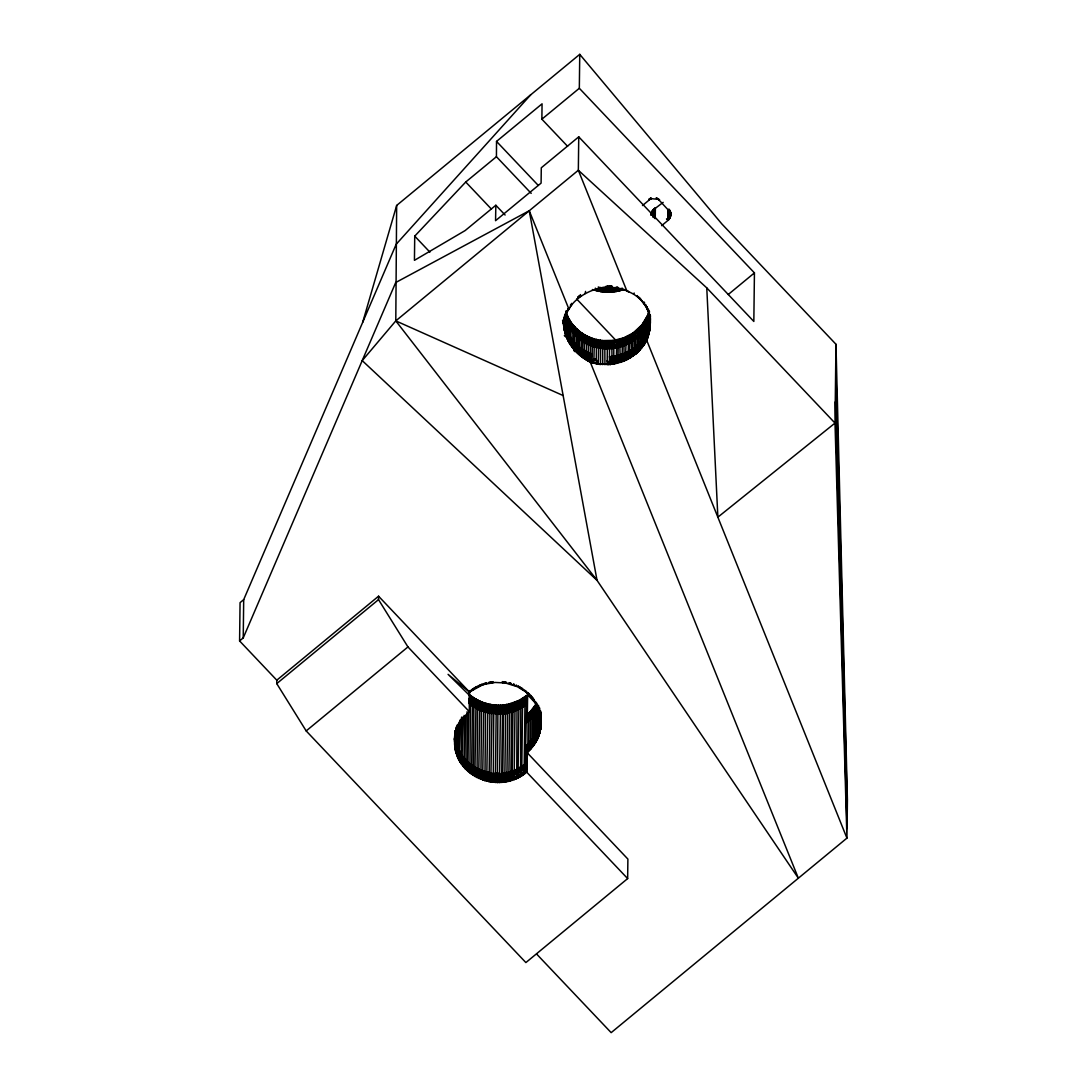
<?xml version="1.0" encoding="UTF-8"?>
<svg xmlns="http://www.w3.org/2000/svg" width="1087" height="1087" viewBox="0 0 1087 1087"><rect width="100%" height="100%" fill="white"/><g stroke="black" fill="none" stroke-linecap="round" stroke-linejoin="round"><path stroke-width="1.5" d="M532.535 712.379L531.733 710.124L530.796 712.08L529.192 712.746L529.654 715.491L530.062 711.903L536.72 703.112M565.77 311.276C569.887 325.366 582.319 336.168 596.45 339.497L596.301 359.403L598.38 363.846L610.174 364.525L624.196 361.02L636.629 353.329L645.162 343.125L645.977 334.239L649.51 324.619L650.339 316.059M592.401 289.55L602.062 291.9L611.071 292.186L618.883 291.003L618.883 288.177M634.659 347.582L634.332 355.204L635.841 346.644L643.884 337.758L644.89 342.989L645.705 342.174L646.154 320.325L649.184 312.703L641.846 324.904L633.164 332.921L632.851 356.278L632.145 355.3L633.055 348.764L634.659 347.582L635.759 354.063L642.933 345.965L643.884 337.758L645.977 334.239L646.697 340.245L846.936 838.118L611.166 1032.65L536.652 954.073M454.651 737.04L454.638 739.799L454.774 736.198L454.787 741.47L454.923 737.638C450.534 775.969 499.368 796.037 526.679 772.137L527.766 744.215L535.837 734.513L540.334 723.29C541.815 734.608 535.225 745.465 526.923 752.625L526.679 772.137L627.647 878.581L525.877 962.566L306.181 730.926L276.75 683.614L276.791 680.19L239.588 640.936L240.064 602.646L243.692 599.644L396.184 244.249L530.66 94.854M540.769 716.51L540.484 729.921L541.244 716.809M600.894 364.539C580.023 362.433 561.232 340.679 564.235 319.225M566.232 335.339L564.357 335.625L566.395 337.092L566.653 330.312L572.591 340.503L572.645 347.704L573.053 324.945L574.018 328.084L575.05 327.214L574.588 351.536L573.678 348.981L574.045 326.1L575.73 329.918L575.05 327.214L573.95 334.049L567.523 324.184L567.4 315.719L566.979 338.451L566.653 330.312L564.044 318.464L564.398 330.285L564.479 317.703L563.895 324.035L562.862 322.459L563.949 326.752M602.741 288.422L603.72 292.077L603.733 287.824M650.339 321.453L650.339 318.505L649.999 325.556L649.904 322.608C651.426 324.048 646.683 347.46 644.931 340.014L644.591 344.063L643.844 341.739C645.053 345.313 640.977 347.242 642.933 345.965M612.524 286.397C591.939 286.859 568.474 298.776 564.167 320.814L564.139 318.26L563.963 322.717L562.577 320.189L563.895 324.035M570.96 324.171L571.218 322.513L570.743 345.123L570.24 337.255L569.656 342.405L569.873 343.805L570.349 321.222L571.477 330.964L572.115 323.749L572.754 326.589M575.023 329.198L574.534 327.649L574.955 335.163C589.575 350.884 615.745 353.221 633.15 340.802L634.047 334.266L633.164 332.921L623.816 337.826L613.87 340.394L613.734 362.243L614.821 363.86L615.949 355.911L624.087 353.56L633.055 348.764L633.816 352.147M650.311 323.437L649.523 331.481L649.415 313.695C649.523 322.921 643.952 331.209 637.485 337.35L636.928 352.609L636.547 351.957L641.425 346.957M661.603 225.688L668.573 219.9L669.144 210.973L657.54 198.377L658.355 199.614M456.255 728.263L455.657 751.294L454.611 739.486L457.301 724.934M538.119 734.472L538.391 736.959L537.766 730.858L537.399 739.214L536.856 732.706L535.633 742.475L535.837 734.513C532.236 751.715 541.177 733.562 538.568 728.997L537.916 738.087L538.269 705.395M541.163 722.937L541.095 725.138L541.19 718.222M541.231 716.428L541.149 723.956L541.122 722.135M455.997 730.233L456.01 727.244M531.203 193.364L496.433 156.705L496.528 141.405L542.06 103.836L541.87 119.19L567.591 146.31M502.724 779.95L501.637 782.314L502.574 705.028L503.607 707.202L502.724 779.95L503.757 782.096L504.884 772.857L506.963 772.49L507.969 781.349L506.882 779.311L507.765 706.564L506.814 704.485C493.634 706.863 479.408 703.207 469.271 694.362L470.454 697.65L469.91 772.966L469.652 763.577L462.342 755.995L456.662 745.206L456.2 753.25L456.866 728.317M541.149 721.591L541.054 718.589L541.149 721.591L541.122 719.54M541.177 720.98L541.177 722.773L541.177 721.469M635.433 333.206L636.044 330.747L635.175 354.077L634.618 331.861L635.433 333.206L634.754 339.633L633.15 340.802L632.362 337.405L633.164 332.921M658.627 199.098L658.613 199.981L659.524 199.505L659.062 200.348M670.516 216.259L670.557 212.196L670.353 216.965L668.573 219.9M454.801 737.543L455.507 730.668M594.412 338.954L595.431 343.234L594.344 346.916L593.366 342.622L594.412 338.954L593.801 363.289L592.13 360.177L594.195 358.846L596.301 359.403M650.311 321.385L650.298 322.649L650.189 319.333L650.23 326.168L650.379 315.325M650.325 322.418L650.08 327.934L650.135 315.325M455.317 731.143L454.896 747.353L454.774 736.198M455.086 735.6L455.14 731.089M459.366 722.013L458.456 758.916L458.13 748.889L457.6 757.055L458.442 723.562M460.412 720.423L459.407 760.723L459.027 750.709L458.51 754.351M652.771 217.101L652.839 210.199L663.179 202.359M653.11 210.81L651.847 215.375L651.887 211.639L654.007 208.921L653.966 212.726L652.798 213.962L653.11 210.81C650.434 217.713 653.586 206.53 653.355 213.324L654.659 208.351L653.966 212.726L653.396 209.546L653.328 216.449M653.912 217.4L654.007 208.921M654.551 218.405L654.659 208.351M239.588 640.936L243.23 637.933L243.692 599.644M456.893 726.741L457.287 727.91L462.315 719.023L469.38 711.713L407.951 646.942L378.521 599.63L378.561 596.206L276.791 680.19M835.971 344.266L835.006 423.088L846.936 838.118L847.412 799.828L835.971 344.266L721.985 224.085L579.751 54.35L396.66 205.443L395.79 320.882L597.035 580.363L798.361 878.201L590.336 362.256L590.458 337.581L592.361 340.299L592.062 362.813L600.554 364.213L600.595 340.326L596.45 339.497L595.459 341.25M496.433 156.705L465.739 182.018L414.731 236.137L414.432 260.337L465.141 230.566L495.835 205.253L505.102 215.022M454.638 735.804L454.665 745.369M454.842 744.459L455.005 730.885M454.896 747.353L454.923 737.638M455.657 751.294L455.725 731.388M457.6 757.055L457.613 725.097M462.804 717.148L461.567 764.161L461.581 717.135M465.521 715.3L464.91 766.022L464.04 767.354L464.135 715.409M468.633 711.537L467.926 769.012L466.812 770.275L467.057 711.768M466.812 770.275L466.459 760.737L465.385 768.849L466.377 767.558M469.095 690.558L469.38 711.713M469.475 693.628L470.331 690.693L469.611 692.202L448.075 674.348L469.57 695.463L469.068 692.827L470.331 690.693M467.138 768.292L468.32 771.648L468.008 762.191L467.165 766.022M487.927 703.914L488.688 706.36L489.721 706.577L487.927 703.914L486.867 772.042L489.068 781.648L490.02 704.362L490.74 706.767L489.639 713.398L479.53 710.137L472.084 705.776L470.861 695.68L470.454 697.65M470.44 768.781L471.35 764.881L472.179 770.058L471.581 774.216L472.519 696.93L473.946 700.191L473.321 775.384L473.986 771.226L473.13 766.104L469.652 763.577L468.769 767.436M473.035 699.58L473.946 700.191L474.258 698.099L474.829 703.031L473.85 706.998L472.519 696.93M473.959 773.509L475.128 776.485L475.861 772.327L474.978 767.245L476.065 699.199L477.669 702.365L476.989 777.504L477.777 773.319L476.867 768.292L473.13 766.104L472.179 770.058M476.717 701.849L477.669 702.365L477.927 700.205L478.606 705.123L477.587 709.186L476.065 699.199M477.75 775.588L478.905 778.428L479.734 774.216L478.81 769.229L479.856 701.142L481.595 704.159L480.875 779.257L481.731 775.017L480.78 770.085L476.867 768.292L475.861 772.327M480.603 703.751L481.595 704.159L481.826 701.971L482.56 706.822L481.514 710.98L479.856 701.142M483.729 777.993L482.791 770.832L483.824 702.718L485.631 705.572L484.924 780.643L483.729 777.993L482.886 780.004L481.704 777.3M484.612 705.259L485.631 705.572L485.875 703.357L486.623 708.14L485.549 712.393L483.824 702.718M484.924 780.643L485.794 776.322L484.829 771.498L480.78 770.085L479.734 774.216M489.639 713.398L488.688 706.36M489.068 781.648L489.884 777.246L488.919 772.504L484.829 771.498L483.756 775.724M491.895 779.827L490.957 772.857L492.098 704.716L493.797 707.202L493.24 782.26L491.895 779.827L491.161 782.001L489.857 779.515M492.778 707.08L493.797 707.202L494.191 704.96L494.789 709.566L493.715 714.023L492.098 704.716M491.922 777.545L492.995 773.129L493.946 777.762L493.24 782.26M495.02 773.292L496.012 777.898L495.332 782.409L496.27 705.123L497.928 707.46L497.411 782.477L499.218 773.373L495.02 773.292L493.946 777.762M501.175 780.086L500.156 780.14L501.637 782.314L501.256 773.265L499.517 782.45L500.468 705.164L501.053 707.406L499.938 714.268L497.846 714.281L496.27 705.123M499.938 714.268L498.362 705.191L497.928 707.46L496.881 707.433M503.526 714.023L504.694 704.811L506.732 706.767L505.618 713.751L503.526 714.023L502.574 705.028L504.653 707.08L503.607 707.202M503.757 782.096L504.803 779.678L505.7 706.93L504.694 704.811M504.626 709.349L505.618 713.751L507.683 713.385L508.92 704.063L518.975 700.49L527.63 694.851L536.91 704.634M507.969 781.349L508.852 778.876L509.735 706.129L508.92 704.063L506.814 704.485L506.732 706.767L505.7 706.93M508.73 708.629L509.654 712.95L510.999 703.534L512.711 705.286L511.637 712.42L524.939 705.939L526.624 704.661L526.04 696.115L526.706 697.84L525.103 773.4L524.124 771.865L525.021 699.131L526.04 696.115M508.852 778.876L510.061 780.819L510.836 778.333L511.719 705.599L510.999 703.534M512.684 707.569L513.607 711.781L514.681 704.607L513.064 702.909L512.113 780.194L510.836 778.333M513.798 777.354L512.806 777.708L514.137 779.488L514.858 770.153L525.904 763.767L525.103 773.4M514.654 706.876L515.578 711.047L516.638 703.832L515.075 702.202L514.137 779.488M515.754 776.566L514.776 776.974L516.108 778.672L516.814 769.324L518.037 777.776L516.733 776.145L517.045 701.387L518.581 702.949L517.534 710.219L516.61 706.102M518.553 705.218L519.464 709.281L520.496 701.971L518.975 700.49L518.037 777.776M519.6 774.705L518.648 775.208L519.899 776.797L520.632 767.354L521.706 775.738L520.551 774.175L520.85 699.512L519.545 702.474M521.706 775.738L522.643 698.452L521.434 701.441M523.268 700.313L524.151 699.729L522.643 698.452L523.187 707.134L524.382 697.311L525.021 699.131M528.717 751.022L527.766 744.215L526.135 745.587L527.834 751.851L528.119 714.662L529.192 712.746L528.717 751.022L529.315 742.774L530.442 749.31L530.796 741.239L532.059 747.476L532.535 709.2L531.081 718.521L526.407 722.855L528.296 713.561L528.88 716.224L528.037 721.483L527.29 717.624L527.63 694.851L526.706 697.84M530.402 714.743L530.062 711.903L528.092 716.931L527.385 714.349L528.296 713.561L529.6 720.042L530.904 711.02L532.481 716.917L531.081 718.521C530.239 717.311 529.885 709.104 531.135 713.969L531.733 710.124M530.442 749.31L530.904 711.02M527.671 751.035L531.258 748.413L532.195 739.649L532.834 746.524L533.513 737.991L534.301 744.541L534.722 736.279L535.483 741.782L532.779 745.655M531.842 713.181L531.869 710.912M536.108 704.186L534.994 713.548L537.127 709.974L536.108 704.186L533.839 710.721L533.296 708.235L533.785 715.26L534.994 713.548L534.043 707.257L532.481 716.917L533.785 715.26L534.043 707.257L533.581 745.546L533.445 742.543L533.581 745.546L534.043 743.97M534.301 744.541L535.076 706.727L535.932 705.409L536.176 707.243L536.72 704.063L536.108 711.781L535.443 705.232L535.619 708.126M535.755 741.334L536.204 704.96M537.182 705.436L536.271 740.437M538.5 705.463L541.013 719.254L541.149 717.257M538.826 707.882L538.391 736.959M539.492 707.61L539.247 734.649L538.867 732.597M540.225 731.116L539.845 725.192L539.614 733.48L540.008 712.202M540.049 728.779L539.94 732.298L540.334 723.29M540.198 714.2L540.239 710.993L540.891 718.099L540.633 712.923M540.253 730.097L540.47 711.917L540.511 714.716M540.484 726.877L540.715 721.374L540.715 727.719L541 719.472L540.687 728.725M540.81 724.975L540.864 727.529L541.041 716.224M563.895 325.38L564.004 317.336M564.139 326.48L564.139 318.26M564.398 330.285L564.262 317.336L564.302 318.722M564.805 314.197L564.167 319.741M565.525 314.075L565.023 333.002L564.982 316.589L567.523 324.184L568.053 317.146L568.46 319.986L568.311 341.155L568.284 333.899L567.618 339.81L567.36 338.098M566.979 338.451L566.259 312.784L565.879 335.734L565.376 326.508L565.023 333.002M566.218 313.776L566.218 311.276L565.865 314.605L566.218 311.276M567.183 319.293L566.748 322.35L566.259 312.784M567.577 310.936C569.778 305.189 566.653 313.681 567.591 309.944M568.039 309.021C567.604 311.847 569.439 306.385 568.936 309.184L529.247 210.756L395.709 282.525L243.23 637.933M568.284 308.559L568.419 309.904L569.873 307.648M568.419 309.904L568.528 308.11M570.743 345.123L569.058 342.487L569.534 319.904L569.887 322.526L569.33 327.663L568.773 318.545L568.46 319.986M572.509 346.468L571.3 344.878L571.667 346.427L571.368 338.913L570.743 342.065M573.95 334.049L573.379 327.35M573.134 347.229L574.52 349.797L574.86 343.112L576.287 344.552L574.778 350.068L573.841 342.011L572.591 340.503L571.925 343.696M575.39 328.559L576.395 336.603L577.183 333.315L577.007 329.13L575.743 328.926L575.648 327.826L574.955 335.163M574.86 343.112L575.607 351.142L581.681 355.938L580.934 348.397L576.287 344.552L577.713 352.881L578.433 330.394L579.493 333.274L579.167 354.566M574.534 348.805L574.806 347.093L575.838 351.155L575.512 347.813M577.971 332.011L577.007 329.13L576.205 351.509L575.852 350.163L576.246 348.533L576.952 352.202L577.808 345.924L580.105 355.367L579.317 347.188L578.094 353.207L577.346 351.549L577.754 349.905L578.855 353.832L579.276 351.169M495.835 205.253L495.563 220.688L541.095 183.119L541.285 167.792L578.746 136.84L578.338 170.251L626.968 291.167C639.713 295.338 649.415 307.444 650.203 320.896L650.298 322.649M578.746 136.84L753.834 321.453L754.432 272.891L579.33 88.278L579.751 54.35M576.952 352.202L576.98 349.226M578.501 350.544L578.243 353.737M578.719 332.649L579.493 333.274L579.942 331.617L579.412 339.239L578.433 330.394M580.023 354.756L580.934 348.397L592.198 354.213L591.124 357.813L591.07 361.794L592.062 362.813M581.531 332.771L582.795 335.625L581.531 332.771L580.838 355.354L580.444 354.063L580.879 352.365L582.034 356.93L583.189 333.872L584.561 336.712L584.032 358.397L582.564 353.52L582.034 356.93M580.037 353.764L581.069 356.156L582.618 349.538L585.051 359.09L584.398 350.639L583.026 357.664L583.447 354.077M583.189 333.872L583.637 338.166L582.714 341.59L581.939 335.054M584.032 358.397L584.344 354.607M585.254 355.123L586.246 351.644L587.129 360.422L588.094 358.561L589.249 361.672L589.086 358.995L588.189 361.061L586.083 359.77L586.695 335.883L587.36 338.22L586.341 343.696L584.915 334.918L584.561 336.712L583.665 336.182M588.189 361.061L588.556 336.78L590.336 339.524L588.556 336.78M587.143 356.101L588.162 352.596L589.249 361.672M590.458 337.581L591.314 341.916L590.255 345.489L589.331 339.117M597.32 364.05L598.38 363.846L598.584 347.949L597.551 343.75L598.502 339.959L600.744 348.316L602.687 340.584L613.87 340.394L615.052 342.188L613.91 348.316L612.348 340.571L611.818 342.609L612.063 364.308L613.815 356.278L615.949 355.911L616.94 361.658L616.193 363.561L616.832 339.878L618.231 341.549L617.987 361.427L617.552 363.235L616.94 361.658L615.881 361.876L614.821 363.86M600.839 288.164L600.418 291.656L599.902 287.117M602.741 364.661L602.687 340.584L600.595 340.326L599.739 342.174M605.962 286.329L606.546 290.487L605.377 292.213L604.644 288.612M606.288 344.796L607.348 348.791L608.516 342.813L606.695 340.829L605.133 348.737L604.087 344.688L604.78 340.761L604.943 364.743M607.144 364.716L607.416 342.826L606.695 340.829M611.071 286.275L609.182 292.267L608.462 290.514L609.155 286.357M612.348 340.571L613.978 342.351L611.818 342.609L610.486 340.734L609.617 342.772L609.372 362.65L610.174 364.525L611.573 362.501L613.734 362.243L613.448 364.104L612.66 362.379M605.853 287.539L607.022 286.058L607.755 287.471L609.223 286.112L609.658 287.471L610.323 286.18L613.082 287.661L612.946 292.023L611.709 286.234M614.209 288.34L614.454 291.846L615.16 287.308M617.022 286.982L617.43 291.33L617.919 287.688M615.038 344.171L616.057 347.962L617.158 343.777L616.832 339.878M616.94 361.658L617.987 361.427L618.911 362.868L620.12 354.905L621.587 362.025L622.063 360.245L622.484 338.315L623.286 340.014L622.226 346.318L621.112 338.777M617.158 343.777L618.163 347.514L619.712 339.185L621.302 340.693L619.264 341.277L618.286 339.552L618.231 341.549M623.272 341.997L624.183 345.598L625.215 339.253L623.816 337.826L624.196 361.02L624.971 359.131L624.087 353.56L623.041 359.892L621.057 360.571L620.256 362.46L619.712 339.185M628.87 337.5L627.987 337.962L627.009 336.467L627.906 343.927L628.87 337.5L628.585 335.679L628.014 359.213L628.626 357.392L627.81 351.889L626.832 358.289L624.971 359.131L625.487 360.449L626.153 338.845L625.419 337.187L625.215 339.253L623.286 340.014L623.816 337.826M632.987 354.729L631.669 357.066L631.52 335.965L630.134 334.837L629.251 358.533L628.626 357.392L626.764 359.851L625.908 358.724M628.626 357.392L630.474 357.827L631.357 349.892L632.172 353.302M628.843 339.497L629.672 342.989L630.623 338.492L630.134 334.837M627.647 878.581L627.892 859.083L527.929 753.508M636.534 352.949L637.39 345.313L638.3 351.794L637.335 349.28L636.629 353.329L635.474 353.846M638.083 348.587L637.471 352.568L638.857 343.9L639.876 350.191L638.816 347.881L638.422 350.231L639.102 351.006L640.202 342.487L641.099 348.329L639.876 350.191M637.593 329.388L637.485 337.35L638.273 332.69L637.593 329.388L639.034 329.986L638.3 351.794M644.401 302.145L644.686 304.7L639.428 297.702L638.055 297.362L637.254 295.569L636.629 296.248M639.102 351.006L639.496 347.174M638.273 332.69L638.952 335.951L639.088 327.961L640.379 328.573L640.121 349.443L641.493 340.992L642.335 346.767L641.357 348.519L640.786 347.718M639.686 331.277L640.297 334.538L640.501 326.467L641.67 327.078L641.412 347.949L641.452 344.959M641.004 329.823L641.588 333.043L641.846 324.904L642.893 325.502L642.73 346.78M642.05 347.663L642.73 339.416L643.382 345.883L644.971 336.032L645.705 342.174M642.268 328.288L642.825 331.467L643.096 323.274L644.061 323.844L643.803 344.715L643.232 345.557L642.675 343.383L642.648 346.373M643.273 342.568L643.993 344.987L644.401 340.883M643.463 326.671L643.993 329.809L644.265 321.575L645.148 322.119L644.591 344.063M645.148 342.554L645.447 339.117M644.591 324.972L645.08 328.084L646.33 318.056L647.064 318.464L646.819 339.348L645.651 341.658M646.221 341.209L646.901 332.377L647.417 338.519L647.635 336.454L647.988 314.374L647.635 336.454M646.398 337.296L646.371 340.272L647.241 337.405M645.637 323.219L646.086 326.29L646.33 318.056L646.154 320.325M646.602 321.385L646.996 324.429L647.213 316.235L647.879 316.575M649.021 198.894L649.007 200.157L642.485 205.538M647.458 319.51L647.811 322.526L647.988 314.374M649.455 311.303L649.143 314.646L648.368 308.966M648.341 334.538L649.007 326.616L649.197 331.589L649.116 333.247L649.211 311.317M648.219 317.608L648.504 320.624L648.667 312.499L648.586 314.659M651.874 212.563L651.29 214.655L651.887 211.639L652.295 214.655L652.839 211.136M649.116 333.247L649.985 315.312M651.466 214.261L651.493 212.4L651.127 215.063L651.493 212.4M651.887 211.639L651.86 213.5L652.336 210.905L652.322 212.767M652.295 214.655L652.336 210.905M655.23 218.65L655.366 207.821L652.825 212.074M668.505 209.655C666.562 223.501 670.557 221.245 669.551 210.158L669.116 212.508M668.763 209.315L668.75 210.511L669.184 209.288M670.543 214.37L670.53 215.308L670.475 212.78L670.353 216.965L670.394 212.441M670.652 211.965L670.611 215.539L670.625 214.587M541 726.333L540.946 724.024L540.85 726.768M541.177 722.773L541.204 720.178M670.394 213.256L670.108 217.658L670.38 215.09L668.125 219.112L666.521 218.935L668.111 220.321L668.247 209.519M670.108 217.658L670.366 216.028M461.051 761.104L460.44 762.476L460.018 752.517L459.448 756.158M564.18 328.926L564.044 325.461L564.18 328.926L564.194 327.975M651.439 198.826L651.099 197.997L649.007 200.157L650.08 198.513L657.54 199.288L656.928 198.079M454.529 741.429L454.583 738.182L454.611 739.486M457.26 753.875L456.853 755.166L456.662 745.206M650.08 198.513L649.496 199.791M650.733 199.098L650.746 198.16M650.08 327.934L650.108 326.521L649.822 328.573M461.567 764.161L461.133 754.283L460.508 757.952M529.233 749.582L529.586 750.179L530.021 746.565M541.041 723.086L541.177 717.597L541.177 721.157M455.521 748.332L455.222 749.323L455.602 741.524M639.088 327.961L638.3 330.693M541.095 725.138L541.149 723.956M463.538 764.446L462.763 765.791L462.342 755.995L461.662 759.691M505.373 682.011L505.333 682.962L517.453 686.726L525.959 692.011L533.051 699.199L538.595 709.009L537.685 705.898L538.065 707.719M628.014 291.153L625.107 289.767L628.694 291.819M615.12 289.971L615.949 291.601L616.084 288.041M470.753 690.367L470.685 691.359L481.908 685.218L481.935 684.253L480.957 684.633M605.377 292.213L605.541 287.96M608.462 290.514L607.28 292.281L607.511 286.615M529.22 694.878L528.2 692.949L530.823 695.571L530.239 695.911M609.182 292.267L609.427 286.601M464.04 767.354L464.991 759.215L465.657 764.528M539.478 732.978L539.261 727.094L538.839 735.804M612.294 290.324L611.071 292.186L611.342 286.506M626.764 359.851L626.832 358.289M599.875 289.781L598.788 291.343L598.951 287.824M535.483 702.732L535.524 701.822L536.204 703.955L535.252 701.387M539.791 729.744L539.94 732.298L540.28 727.828M532.154 698.071L531.529 696.359L534.709 701.523M643.11 302.512L640.447 298.803M649.754 317.39L649.632 315.284L650.203 320.896M649.224 329.606L649.51 324.619L649.673 327.595M540.687 715.694L540.742 711.143M454.991 743.155L455.208 739.581L455.344 745.098M564.221 320.217L564.384 318.206M640.501 326.467L639.713 329.293M647.064 318.464L647.213 316.235M539.519 730.695L539.329 733.48L539.763 732.013M649.836 329.714L649.972 327.554M564.479 317.703L564.493 318.967M564.289 325.502L564.493 322.54M455.48 733.657L456.255 728.643L456.581 729.798M564.656 317.689L564.778 316.195M538.282 736.279L538.513 733.535M648.069 336.766L648.409 328.573L648.681 331.576M669.035 217.672L669.429 218.895L670.163 213.976L670.122 216.721L668.356 219.275M538.595 709.009L538.663 708.194M610.174 364.525L611.641 356.536L613.815 356.278L614.834 360.082M641.031 327.826L641.846 324.904M455.779 746.986L456.078 743.359L456.295 748.834M564.629 327.513L564.887 324.537L565.063 329.497M645.148 322.119L645.352 319.836L645.664 321.236L641.67 327.078M564.71 318.056L565.009 315.189M537.454 738.141L537.698 735.41L537.888 737.217M540.484 729.921L540.633 728.195M647.268 335.421L647.716 330.489L648.029 333.505M623.041 359.892L622.892 361.536L622.063 360.245M642.893 325.502L643.096 323.274M644.061 323.844L644.265 321.575M537.236 738.603L536.842 740.315L537.263 736.334M537.521 705.871L537.127 709.974L537.78 705.721M646.819 339.348L646.847 336.359M567.02 312.173L567.156 310.882M646.724 308.219L646.887 306.697L647.308 309.455L647.308 306.887M670.597 213.487L670.57 212.522M565.783 312.703L565.471 318.545L565.335 315.244M456.934 750.682L457.342 747.054L457.668 752.517M457.287 727.91L457.641 724.852M534.641 743.1L535.239 739.948M535.375 706.292L535.049 709.009L535.076 706.727M564.819 330.502L564.683 331.644L564.601 329.51M565.607 331.453L565.974 328.423L566.245 333.356M534.342 743.535L534.668 740.831L534.926 742.666M534.464 709.865L534.79 707.161M566.612 312.961L566.748 311.833M533.731 744.391L534.07 741.687M566.449 317.445L566.069 320.475L565.811 315.543M648.626 335.013L649.197 331.589M539.152 709.58L539.872 712.895L539.003 709.118M458.103 726.034L460.521 719.377M537.916 738.087L538.092 736.755M647.838 310.705L648.015 309.455L648.328 311.996M530.361 748.454L530.741 745.791L531.258 748.413L532.141 744.201M531.461 745.003L530.714 748.06M651.29 214.655L651.48 213.324M635.8 350.625L635.759 353.601M669.972 217.047L669.796 218.297L669.456 217.101M566.979 335.204L567.428 332.133L567.794 336.997M513.064 702.909L512.711 705.286L511.719 705.599M534.097 699.648L533.907 700.354L533.173 698.384M615.052 342.188L615.364 340.163L616.125 341.997L617.185 341.78M640.814 345.72L640.773 348.71M528.853 749.962L529.26 747.312L529.614 749.215M528.88 716.224L529.301 713.588M669.633 217.685L670.19 210.892M634.332 355.204L635.773 352.609M518.975 700.49L518.581 702.949L517.616 703.398M528.459 750.315L527.834 751.851L528.499 748.046M568.895 322.839L568.392 325.951L567.998 321.1M515.075 702.202L514.681 704.607L513.703 704.96M526.923 752.625L527.698 748.766L528.078 750.682M669.483 215.321L669.877 212.903M517.045 701.387L516.638 703.832L515.659 704.227M568.705 338.736L569.221 335.611L569.67 340.421M539.492 711.591L539.492 708.235M525.85 700.762L524.939 705.939L524.124 702.012M534.981 743.522L535.212 742.217M501.977 777.748L502.805 773.129L504.884 772.857L505.876 781.77L504.803 779.678M522.385 773.061L523.445 774.61L524.206 765.044L525.007 768.957M539.247 734.649L539.56 731.32M568.515 309.102L568.773 307.662M565.593 333.437L565.417 334.375L565.308 332.473M502.805 709.553L501.977 714.159L501.012 709.675M537.399 739.214L537.671 737.679M669.062 215.933L669.497 213.582M652.091 213.134L652.336 211.829M670 216.87L670.163 213.976M462.913 761.362L463.619 757.625L464.231 762.965M521.502 771.349L522.467 766.24L523.282 770.194M522.331 703.167L521.352 708.248L520.469 704.24M481.446 684.443L481.908 685.218L484.707 684.28L484.911 683.275L484.707 684.28L495.006 682.446L505.333 682.962L506.393 682.188L506.773 683.22L504.857 681.929L502.439 682.582L502.316 681.603M570.947 326.168L570.335 329.293L569.873 324.51M517.725 773.414L518.744 768.387L519.627 772.436M632.362 337.405L631.452 341.929L630.623 338.492M534.491 707.596L534.763 706.265M627.063 290.677L613.082 287.661M628.653 355.395L629.577 350.938L630.419 354.403M573.352 329.334L572.686 332.554L572.115 327.798M585.105 293.558L585.567 291.384M573.162 345.245L573.841 342.011M512.113 780.194L512.887 770.887L514.858 770.153L515.781 774.297M470.685 691.359L472.043 689.43M510.061 780.819L510.917 771.512L512.887 770.887L513.825 775.072M507.887 776.825L508.933 772.055L509.871 776.335M627.05 340.394L626.085 344.796L625.188 341.236M469.027 701.808L469.598 699.24L470.372 704.471L472.084 705.776L473.008 701.862M566.395 337.092L566.585 336.277M624.998 357.134L625.99 352.759L626.859 356.305M505.863 777.232L506.963 772.49M528.907 713.955L529.192 712.746M471.269 700.585L470.372 704.471L468.728 703.085M668.519 210.647L668.695 211.435M578.692 334.633L577.904 337.975L577.183 333.315M536.869 705.191L537.032 704.525L537.494 706.455L536.801 704.077M634.618 331.861L634.047 334.266L634.835 333.668M485.889 682.989L486.147 683.872L486.392 682.853M492.751 709.349L491.677 713.751L490.713 709.05M498.947 709.743L497.846 714.281L495.74 714.186L494.789 709.566M621.085 358.574L622.131 354.28L623.068 357.895M489.884 777.246L490.957 772.857L491.161 782.001M496.012 777.898L497.126 773.373L498.118 777.925M653.382 211.421L653.695 210.171M516.108 778.672L517.697 775.683M473.986 771.226L474.978 767.245L475.128 776.485M495.74 714.186L496.854 709.702M621.275 342.677L620.215 346.957L619.237 343.275M519.899 776.797L520.551 774.175M476.69 704.131L475.698 708.14L474.829 703.031M487.832 776.838L488.919 772.504M649.605 316.67L649.116 318.668L648.871 315.665M378.561 596.206L469.611 692.202L469.91 691.019M488.661 708.642L487.587 712.95L486.623 708.14M480.576 706.02L479.53 710.137L478.606 705.123M477.777 773.319L478.81 769.229L478.905 778.428M485.794 776.322L486.867 772.042L486.99 781.2L485.753 778.605M523.445 774.61L524.124 771.865M484.585 707.528L483.511 711.74L482.56 706.822M481.731 775.017L482.791 770.832L482.886 780.004M616.968 359.675L618.055 355.463L619.047 359.172M581.912 337.052L581.029 340.435L580.254 335.869M607.755 287.471L608.122 286.071M653.994 210.824L654.32 209.587M525.959 692.011L525.32 690.544L524.817 691.128M479 685.462L479.19 686.332L479.489 685.245M474.272 687.976L475.182 687.432L475.345 688.288L475.658 687.161M612.878 344.484L611.736 348.574L610.486 340.734M585.458 339.226L584.493 342.677L583.637 338.166M610.69 344.688L609.549 348.737L608.489 344.796M606.573 288.707L607.239 286.37M362.678 322.336L396.66 205.443M668.532 212.006L668.668 213.106M589.303 341.101L588.271 344.633L587.347 340.204M593.366 342.622L592.293 346.25L591.314 341.916M529.586 750.179L529.98 748.834M589.113 357.012L590.159 353.452L591.124 357.813M594.154 362.813L598.38 363.846L594.195 358.846L593.122 362.501L590.336 362.256L591.097 359.811M604.087 344.688L602.932 348.574L601.885 344.484M590.567 361.604L589.562 361.197L590.092 359.417L591.07 361.794M597.551 343.75L596.437 347.473L595.431 343.234M599.711 344.158L598.584 347.949L598.502 339.959M521.774 688.098L522.439 689.484L522.684 688.682L523.635 690.286L524.464 689.905M488.851 682.296L489.055 683.207L490.93 681.929L492.017 682.731L493.009 681.658L493.512 682.568M643.993 344.987L644.36 343.859M473.361 688.547L472.94 689.769L473.81 688.261M621.71 290.215L622.375 288.232L623.068 289.767L618.883 291.003L617.905 289.455L616.981 289.645L615.949 291.601M566.191 313.273L564.873 316.684M602.714 290.202L602.062 291.9L601.926 287.62M486.99 781.2L487.805 779.107M476.595 687.595L477.084 686.4L477.886 686.943L477.56 686.155M630.474 357.827L632.145 355.3M505.876 781.77L506.882 779.311M502.439 682.582L502.819 681.658M618.883 291.003L619.726 289.02L620.31 290.637M632.851 356.278L634.591 353.547M633.599 294.251L634.169 293.014M492.493 681.712L492.017 682.731L491.976 681.78M471.799 690.558L472.478 689.131M509.98 683.003L509.572 683.859L508.947 682.745M526.176 691.21L528.16 693.886M610.948 287.24L611.424 286.275M654.985 210.008L654.999 209.044L654.619 212.182L655.339 210.729L654.646 210.267M503.892 682.745L504.354 681.848M521.312 687.813L519.98 688.017L520.374 687.269M595.363 288.137L595.554 290.555L596.165 288.952L597.157 290.976L597.999 289.4L598.788 291.343M603.72 292.077L604.63 290.378M512.276 684.647L514.531 684.497M475.345 688.288L476.133 686.902M479.19 686.332L479.978 685.041L480.536 685.761M486.147 683.872L486.881 682.731M645.42 305.841L646.018 304.917L646.099 307.01M489.055 683.207L489.897 682.092M481.908 685.218L482.927 683.9L483.294 684.728M706.767 287.892L717.868 517.181L835.006 423.088L706.767 287.892L578.338 170.251L395.79 320.882L362.216 360.612L597.035 580.363L529.247 210.756M540.701 716.809L540.606 715.205M669.171 210.144L670.163 212.712M541.87 119.19L579.33 88.278M728.249 294.509L754.432 272.891M276.75 683.614L378.521 599.63M306.181 730.926L407.951 646.942M510.482 683.139L510.931 684.239L510.999 683.288L509.572 683.859L509.463 682.867M622.063 288.599L623.164 289.74L621.044 288.259M630.392 356.387L631.275 355.857M629.74 337.024L631.52 335.965L631.669 333.913L632.389 335.407M626.153 338.845L627.077 338.41L625.419 337.187M527.073 692.922L527.806 692.596M624.02 359.525L624.971 359.131M620.052 360.87L621.057 360.571M519.98 688.017L517.983 686.019M509.735 706.129L510.727 705.871L508.92 704.063M617.987 361.427L619.019 361.156M507.765 706.564L508.757 706.36L506.814 704.485M501.053 707.406L502.058 707.338L500.468 705.164M498.974 707.46L500.02 707.447L498.362 705.191M499.137 780.181L498.091 780.208L499.517 782.45M607.416 342.826L608.516 342.813L608.598 340.815L609.617 342.772M497.044 780.194L495.985 780.167L497.411 782.477M494.816 707.297L495.821 707.379L494.191 704.96M494.925 780.113L493.919 780.045L495.332 782.409M490.74 706.767L491.759 706.944L490.02 704.362M486.65 705.857L487.669 706.129L485.875 703.357M591.342 339.918L592.361 340.299L592.415 338.315L593.38 340.639M482.587 704.553L483.593 704.919L481.826 701.971M589.562 361.197L588.067 360.544M395.79 320.882L563.148 395.559M587.36 338.22L588.339 338.668L586.695 335.883M478.633 702.854L479.612 703.316L477.927 700.205M585.472 337.228L586.409 337.731L584.915 334.918M519.899 687.011L518.947 686.495L518.73 687.351L518.472 686.25M474.856 700.762L475.78 701.319L474.258 698.099M581.708 352.949L582.55 355.503M582.102 356.223L583.026 357.664M580.281 333.886L581.097 334.483M471.296 698.316L472.166 698.955L470.861 695.68M471.269 771.702L470.413 771.063L471.581 774.216M468.742 769.718L469.557 770.398M578.107 352.215L578.855 353.832M483.919 683.574L484.707 684.28M576.219 350.517L574.778 349.076M619.21 288.639L617.919 287.376L617.185 288.232L616.859 287.131M496.528 141.405L538.269 185.415M465.739 182.018L491.419 209.098M576.626 298.939L616.315 340.788M414.731 236.137L429.895 252.13M639.428 297.702L640.406 299.482M624.101 289.359L625.079 290.406M574.52 328.654L573.053 324.945M541.095 720.423L541.081 716.319M571.545 324.999L572.142 325.801L571.218 322.513M577.645 296.819L578.406 297.906L579.004 295.691L579.67 297.131L580.39 294.618L580.974 296.167M602.687 340.584L604.1 342.704M514.029 684.307L514.885 685.598M569.887 322.526L570.403 323.342L569.534 319.904M600.595 340.326L601.913 342.487M656.235 197.807L656.928 199.016M637.308 352.27L635.841 346.644M568.922 320.842L569.398 321.698L568.773 318.545M525.823 770.588L526.679 772.137M596.45 339.497L597.578 341.766M568.216 339.864L567.781 338.995L568.311 341.155M670.176 211.802L669.565 209.777M567.604 318.219L568.025 319.102L567.4 315.719M570.376 305.039L570.892 306.167L571.531 303.395L571.979 304.713M461.69 717.637L462.315 719.023M638.721 296.982L639.414 298.545M479.707 776.485L480.875 779.257M575.743 328.926L576.463 330.638M606.546 290.487L607.28 292.281M610.378 290.46L611.071 292.186M475.834 774.596L476.989 777.504M566.476 315.461L566.83 316.385L566.803 314.265L567.197 317.309M472.152 772.327L473.321 775.384M571.898 345.68L572.645 347.704M668.6 218.188L669.008 219.425M598.312 286.886L598.842 288.463M582.116 355.232L582.537 356.509M585.241 357.12L586.083 359.77M520.85 687.541L521.216 688.737M530.823 695.571L531.217 696.971L531.176 695.965M612.688 360.395L611.641 356.536L609.454 356.685L610.5 360.599M609.793 286.343L610.405 288.68M607.878 286.37L608.489 288.734M575.485 349.797L575.838 351.155M575.037 328.206L575.009 331.182L574.778 328.926M506.705 709.037L507.683 713.385M502.805 773.129L503.784 777.545M634.02 336.25L634.754 339.633M510.7 708.153L511.637 712.42M510.917 771.512L511.841 775.765M568.678 340.734L569.058 342.487M499.218 773.373L500.183 777.871M587.129 358.099L587.578 360.313M522.236 688.384L522.439 689.484M462.247 762.816L462.763 765.791M464.91 766.022L465.385 768.849M454.964 745.424L455.222 749.323M532.847 697.976L533.051 699.199M459.937 759.337L460.44 762.476M635.406 335.19L635.949 338.696M458.931 757.53L459.407 760.723M469 698.506L469.489 701.957M469.502 691.359L469.611 692.202M564.275 327.5L564.167 324.483M458.048 755.71L458.456 758.916M490.414 682.011L490.536 682.949M536.054 702.718L536.204 703.955M536.801 737.258L537.005 739.065M533.785 699.213L533.907 700.354M649.143 314.646L648.654 311.358M456.581 752.027L456.853 755.166M455.997 750.179L456.2 753.25M513.526 684.131L513.58 685.109M540.416 714.241L540.47 715.504M472.913 688.832L472.94 689.769M649.972 317.295L650.026 319.17M649.428 314.292L649.482 316.004M563.895 324.361L563.949 326.426M835.264 401.85L847.058 828.539M835.726 363.561L847.289 809.394M597.116 288.599L597.157 290.976M668.546 213.419L668.559 214.71M577.346 351.549L577.346 352.895M541.013 718.222L541.013 719.254L541.013 718.222M563.963 320.312L563.908 323.342L564.112 320.257M516.515 685.326L516.176 686.142L516.515 685.326M609.372 362.65L608.285 364.675L607.198 360.721L609.372 362.65"/></g></svg>
